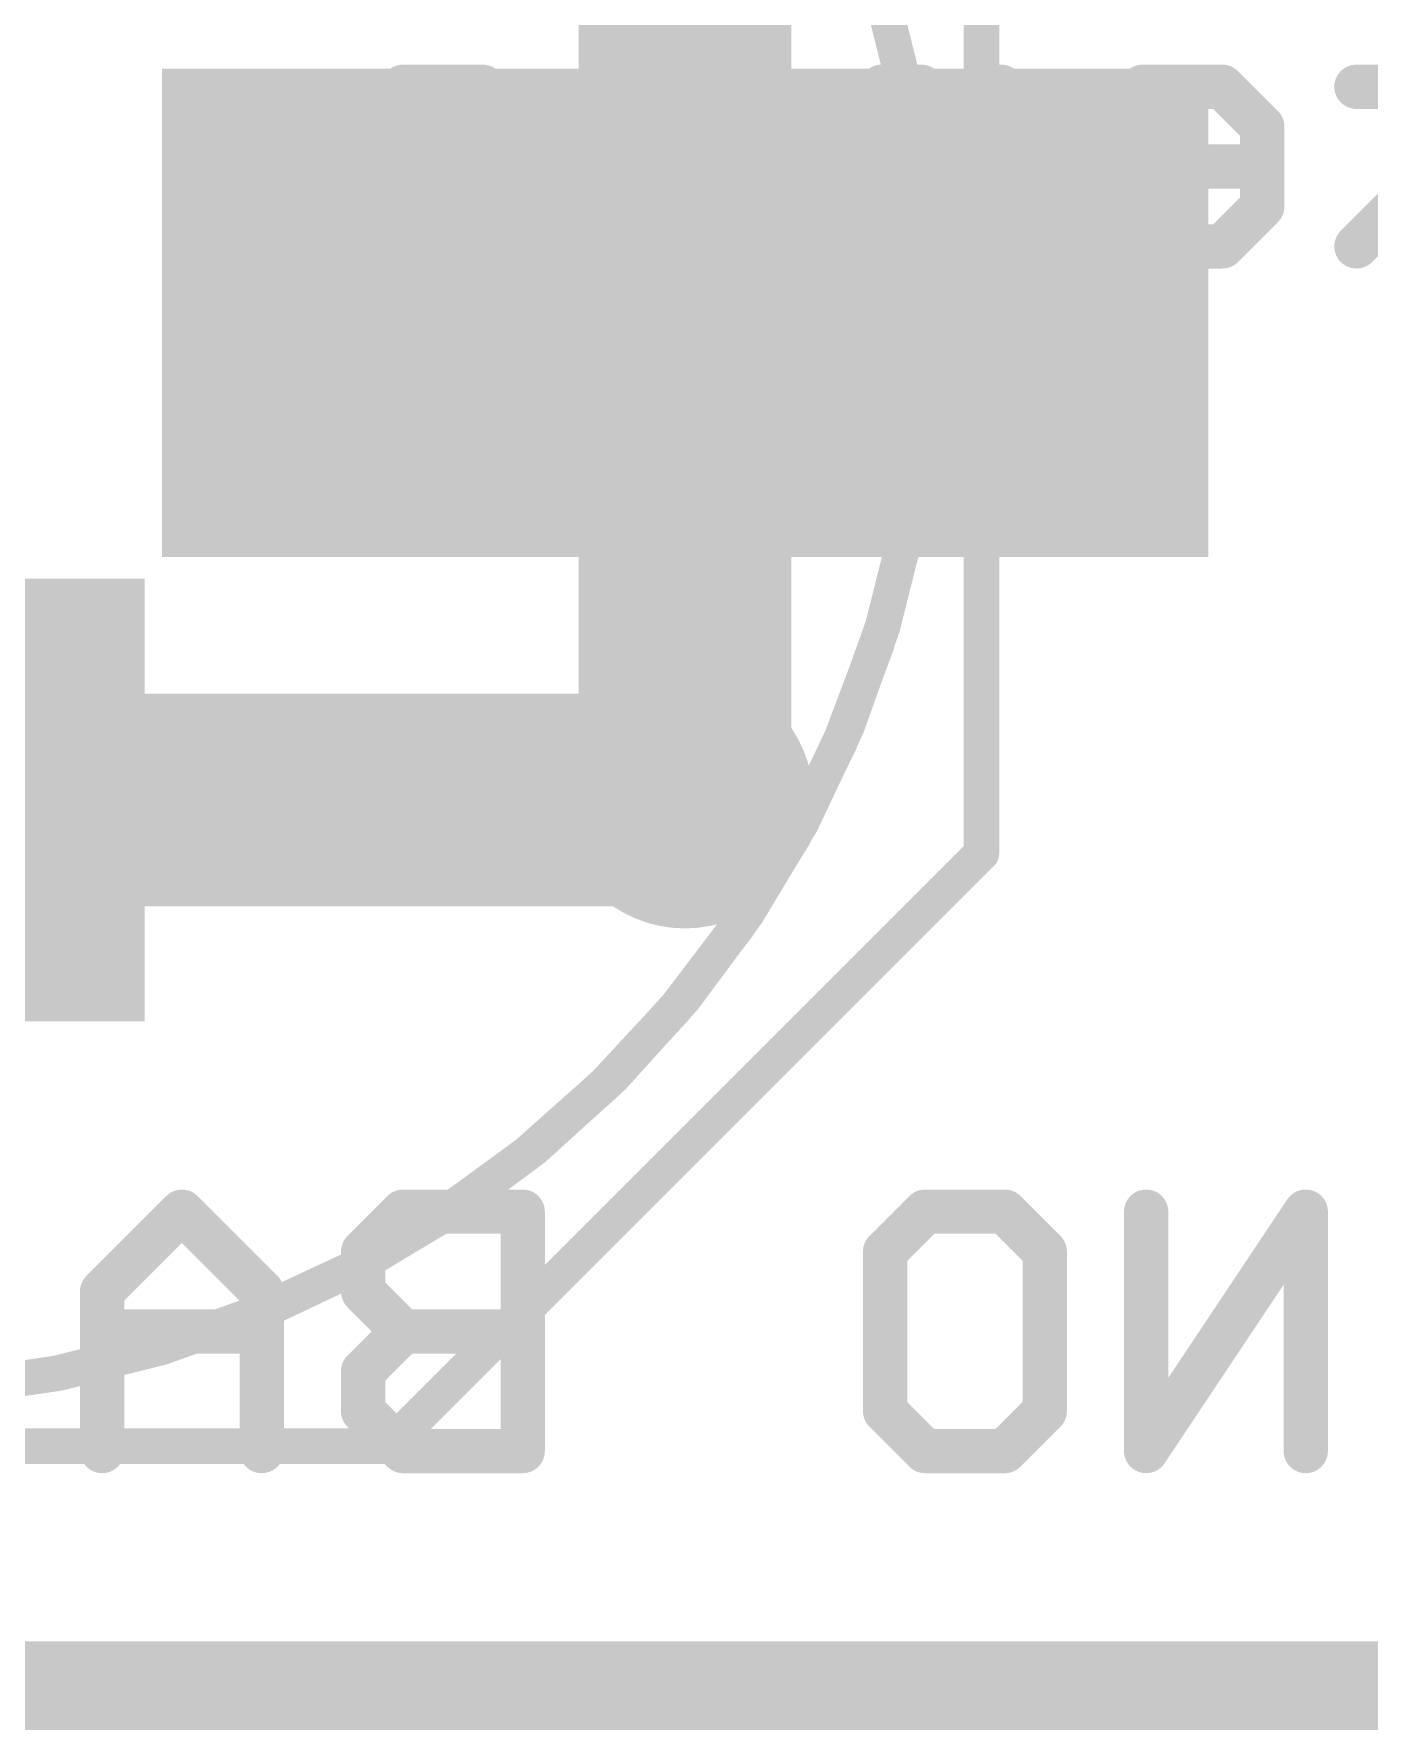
# Model space of a CAD drawing. Extents: x -34 to 73, y -20 to 26.
# Drawn here: x 19.456 to 23.284, y -0.127 to 4.737 of the extents above; entities that cross this region are included whole.
import ezdxf

# ---------------------------------------------------------------- set-up
doc = ezdxf.new("R2010")
doc.units = 0
for name, color, linetype in [('1', 12, 'CONTINUOUS'), ('16', 132, 'CONTINUOUS'), ('18', 110, 'CONTINUOUS'), ('20', 53, 'CONTINUOUS'), ('21', 41, 'CONTINUOUS'), ('22', 40, 'CONTINUOUS'), ('51', 53, 'CONTINUOUS')]:
    doc.layers.add(name, color=color, linetype=linetype)

# ---------------------------------------------------------------- blocks, each defined once
blk = doc.blocks.new('RECT')
blk.add_solid([(-0.5, -0.5), (0.5, -0.5), (-0.5, 0.5), (0.5, 0.5)])
blk = doc.blocks.new('ROUNDV')
at = {"const_width": 0.5}
blk.add_lwpolyline([(0, -0.25, 1), (0, 0.25, 1), (0, -0.25)], format="xyb", dxfattribs=at)

msp = doc.modelspace()

# ---------------------------------------------------------------- linework, layer by layer
at = {"layer": '1'}
for points, const_width in [([(21.323, 6.0301), (21.323, 3.937)], 0.6096), ([(21.323, 3.937), (21.323, 2.54)], 0.6096), ([(31.75, 0), (0, 0)], 0.254)]:
    msp.add_lwpolyline(points, dxfattribs=dict(at, const_width=const_width))
at = {"layer": '1', "const_width": 0.3048}
for points in [[(21.4754, 3.937, 1), (21.1706, 3.937)], [(21.1706, 3.937, 1), (21.4754, 3.937)], [(21.1706, 2.54, 1), (21.4754, 2.54)]]:
    msp.add_lwpolyline(points, format="xyb", dxfattribs=at)
at = {"layer": '16'}
for points, const_width in [([(21.323, 2.54), (19.4564, 2.54)], 0.6096), ([(31.75, 0), (0, 0)], 0.254)]:
    msp.add_lwpolyline(points, dxfattribs=dict(at, const_width=const_width))
at = {"layer": '16', "const_width": 0.3048}
for points in [[(19.4564, 2.6924, 1), (19.4564, 2.3876)], [(21.323, 2.3876, 1), (21.323, 2.6924)]]:
    msp.add_lwpolyline(points, format="xyb", dxfattribs=at)
at = {"layer": '20', "const_width": 0.2032}
msp.add_lwpolyline([(0, 0), (31.75, 0)], dxfattribs=at)
at = {"layer": '21'}
for points, const_width in [([(15.973, 2.987, 0.7285), (21.873, 2.987)], 0.1016), ([(21.8972, 2.9792, 1), (21.8488, 2.9948)], 0.0508), ([(22.1984, 2.987, 1), (22.1476, 2.987)], 0.0508), ([(22.191, 2.369, 1), (22.155, 2.405)], 0.0508), ([(22.1476, 2.387, 1), (22.1984, 2.387)], 0.0508), ([(20.455, 0.705, 1), (20.491, 0.669)], 0.0508), ([(20.473, 0.6616, 1), (20.473, 0.7124)], 0.0508)]:
    msp.add_lwpolyline(points, format="xyb", dxfattribs=dict(at, const_width=const_width))
at = {"layer": '21', "const_width": 0.1016}
for points in [[(22.173, 2.987), (22.173, 2.387)], [(22.173, 2.387), (20.473, 0.687)], [(20.473, 0.687), (15.673, 0.687)]]:
    msp.add_lwpolyline(points, dxfattribs=at)
at = {"layer": '22', "const_width": 0.127}
for points in [[(20.4, 4.4707), (20.5144, 4.5851)], [(20.5144, 4.5851), (20.7431, 4.5851)], [(20.7431, 4.5851), (20.8575, 4.4707)], [(21.2628, 4.5851), (21.1484, 4.4707)], [(21.4916, 4.5851), (21.2628, 4.5851)], [(21.606, 4.4707), (21.4916, 4.5851)], [(22.0008, 4.5851), (21.8864, 4.5851)], [(22.2296, 4.3563), (22.0008, 4.5851)], [(22.2296, 4.1275), (22.2296, 4.5851)], [(22.6349, 4.5851), (22.5205, 4.4707)], [(22.8637, 4.5851), (22.6349, 4.5851)], [(22.978, 4.4707), (22.8637, 4.5851)], [(23.477, 4.5851), (23.2482, 4.5851)], [(20.4, 4.2419), (20.4, 4.4707)], [(20.8575, 4.4707), (20.8575, 4.2419)], [(21.1484, 4.4707), (21.1484, 4.3563)], [(21.606, 4.2419), (21.606, 4.4707)], [(22.5205, 4.4707), (22.5205, 4.3563)], [(22.978, 4.2419), (22.978, 4.4707)], [(21.1484, 4.3563), (21.606, 4.3563)], [(22.5205, 4.3563), (22.978, 4.3563)], [(20.5144, 4.1275), (20.4, 4.2419)], [(20.8575, 4.2419), (20.7431, 4.1275)], [(21.4916, 4.1275), (21.606, 4.2419)], [(22.8637, 4.1275), (22.978, 4.2419)], [(23.3626, 4.2419), (23.2482, 4.1275)], [(20.7431, 4.1275), (20.5144, 4.1275)], [(21.2628, 4.1275), (21.4916, 4.1275)], [(22.6349, 4.1275), (22.8637, 4.1275)], [(19.8803, 1.3595), (19.6515, 1.1307)], [(20.1091, 1.1307), (19.8803, 1.3595)], [(20.5143, 1.3595), (20.3999, 1.2451)], [(20.8575, 1.3595), (20.5143, 1.3595)], [(20.8575, 0.6731), (20.8575, 1.3595)], [(21.8968, 1.2451), (22.0112, 1.3595)], [(22.0112, 1.3595), (22.24, 1.3595)], [(22.24, 1.3595), (22.3544, 1.2451)], [(23.1028, 1.3595), (22.6452, 0.6731)], [(22.6452, 0.6731), (22.6452, 1.3595)], [(23.1028, 0.6731), (23.1028, 1.3595)], [(20.3999, 1.2451), (20.3999, 1.1307)], [(21.8968, 0.7875), (21.8968, 1.2451)], [(22.3544, 1.2451), (22.3544, 0.7875)], [(19.6515, 1.1307), (19.6515, 0.6731)], [(20.1091, 0.6731), (20.1091, 1.1307)], [(20.3999, 1.1307), (20.5143, 1.0163)], [(20.1091, 1.0163), (19.6515, 1.0163)], [(20.5143, 1.0163), (20.3999, 0.9019)], [(20.8575, 1.0163), (20.5143, 1.0163)], [(20.3999, 0.9019), (20.3999, 0.7875)], [(20.3999, 0.7875), (20.5143, 0.6731)], [(22.0112, 0.6731), (21.8968, 0.7875)], [(22.3544, 0.7875), (22.24, 0.6731)], [(20.5143, 0.6731), (20.8575, 0.6731)], [(22.24, 0.6731), (22.0112, 0.6731)]]:
    msp.add_lwpolyline(points, dxfattribs=at)
at = {"layer": '22', "const_width": 0.0635}
for points in [[(20.5144, 4.6168, 1), (20.5144, 4.5533)], [(20.5368, 4.5626, 1), (20.4919, 4.6075)], [(20.7656, 4.6075, 1), (20.7207, 4.5626)], [(20.7431, 4.5533, 1), (20.7431, 4.6168)], [(21.2628, 4.6168, 1), (21.2628, 4.5533)], [(21.2852, 4.5626, 1), (21.2403, 4.6075)], [(21.514, 4.6075, 1), (21.4691, 4.5626)], [(21.4916, 4.5533, 1), (21.4916, 4.6168)], [(21.8864, 4.6168, 1), (21.8864, 4.5533)], [(22.0233, 4.6075, 1), (21.9784, 4.5626)], [(22.0008, 4.5533, 1), (22.0008, 4.6168)], [(22.2614, 4.5851, 1), (22.1979, 4.5851)], [(22.6349, 4.6168, 1), (22.6349, 4.5533)], [(22.6573, 4.5626, 1), (22.6124, 4.6075)], [(22.8861, 4.6075, 1), (22.8412, 4.5626)], [(22.8637, 4.5533, 1), (22.8637, 4.6168)], [(23.2482, 4.6168, 1), (23.2482, 4.5533)], [(20.4317, 4.4707, 1), (20.3682, 4.4707)], [(20.3775, 4.4931, 1), (20.4224, 4.4482)], [(20.8893, 4.4707, 1), (20.8258, 4.4707)], [(20.8351, 4.4482, 1), (20.88, 4.4931)], [(21.1801, 4.4707, 1), (21.1166, 4.4707)], [(21.1259, 4.4931, 1), (21.1708, 4.4482)], [(21.6377, 4.4707, 1), (21.5742, 4.4707)], [(21.5835, 4.4482, 1), (21.6284, 4.4931)], [(22.5522, 4.4707, 1), (22.4887, 4.4707)], [(22.498, 4.4931, 1), (22.5429, 4.4482)], [(23.0098, 4.4707, 1), (22.9463, 4.4707)], [(22.9556, 4.4482, 1), (23.0005, 4.4931)], [(21.1166, 4.3563, 1), (21.1801, 4.3563)], [(21.1484, 4.388, 1), (21.1484, 4.3245)], [(21.606, 4.3245, 1), (21.606, 4.388)], [(22.2072, 4.3338, 1), (22.2521, 4.3787)], [(22.5205, 4.388, 1), (22.5205, 4.3245)], [(22.4887, 4.3563, 1), (22.5522, 4.3563)], [(22.978, 4.3245, 1), (22.978, 4.388)], [(20.4224, 4.2643, 1), (20.3775, 4.2194)], [(20.88, 4.2194, 1), (20.8351, 4.2643)], [(21.6284, 4.2194, 1), (21.5835, 4.2643)], [(23.0005, 4.2194, 1), (22.9556, 4.2643)], [(20.3682, 4.2419, 1), (20.4317, 4.2419)], [(20.8258, 4.2419, 1), (20.8893, 4.2419)], [(21.5742, 4.2419, 1), (21.6377, 4.2419)], [(22.9463, 4.2419, 1), (23.0098, 4.2419)], [(20.5144, 4.1593, 1), (20.5144, 4.0958)], [(20.7431, 4.0958, 1), (20.7431, 4.1593)], [(21.2628, 4.1593, 1), (21.2628, 4.0958)], [(21.4916, 4.0958, 1), (21.4916, 4.1593)], [(22.6349, 4.1593, 1), (22.6349, 4.0958)], [(22.8637, 4.0958, 1), (22.8637, 4.1593)], [(20.4919, 4.105, 1), (20.5368, 4.15)], [(20.7207, 4.15, 1), (20.7656, 4.105)], [(21.4691, 4.15, 1), (21.514, 4.105)], [(22.1979, 4.1275, 1), (22.2614, 4.1275)], [(22.8412, 4.15, 1), (22.8861, 4.105)], [(23.2257, 4.15, 1), (23.2707, 4.105)], [(19.9028, 1.3819, 1), (19.8579, 1.337)], [(19.9028, 1.337, 1), (19.8579, 1.3819)], [(20.5143, 1.3912, 1), (20.5143, 1.3277)], [(20.5368, 1.337, 1), (20.4919, 1.3819)], [(20.8893, 1.3595, 1), (20.8258, 1.3595)], [(20.8575, 1.3277, 1), (20.8575, 1.3912)], [(22.0112, 1.3912, 1), (22.0112, 1.3277)], [(22.0336, 1.337, 1), (21.9887, 1.3819)], [(22.2624, 1.3819, 1), (22.2175, 1.337)], [(22.24, 1.3277, 1), (22.24, 1.3912)], [(22.6769, 1.3595, 1), (22.6134, 1.3595)], [(23.1345, 1.3595, 1), (23.071, 1.3595)], [(23.1292, 1.3419, 1), (23.0764, 1.3771)], [(20.4317, 1.2451, 1), (20.3682, 1.2451)], [(20.3775, 1.2675, 1), (20.4224, 1.2226)], [(21.9285, 1.2451, 1), (21.865, 1.2451)], [(21.8743, 1.2675, 1), (21.9192, 1.2226)], [(22.3861, 1.2451, 1), (22.3226, 1.2451)], [(22.3319, 1.2226, 1), (22.3768, 1.2675)], [(19.6833, 1.1307, 1), (19.6198, 1.1307)], [(19.6291, 1.1531, 1), (19.674, 1.1082)], [(20.1409, 1.1307, 1), (20.0774, 1.1307)], [(20.0867, 1.1082, 1), (20.1316, 1.1531)], [(20.4224, 1.1531, 1), (20.3775, 1.1082)], [(20.3682, 1.1307, 1), (20.4317, 1.1307)], [(19.6515, 1.048, 1), (19.6515, 0.9845)], [(20.1091, 0.9845, 1), (20.1091, 1.048)], [(20.5143, 1.048, 1), (20.5143, 0.9845)], [(20.5368, 0.9938, 1), (20.4919, 1.0387)], [(20.4919, 0.9938, 1), (20.5368, 1.0387)], [(20.8575, 0.9845, 1), (20.8575, 1.048)], [(20.4317, 0.9019, 1), (20.3682, 0.9019)], [(20.3775, 0.9243, 1), (20.4224, 0.8794)], [(20.4224, 0.8099, 1), (20.3775, 0.765)], [(21.9192, 0.8099, 1), (21.8743, 0.765)], [(22.3768, 0.765, 1), (22.3319, 0.8099)], [(20.3682, 0.7875, 1), (20.4317, 0.7875)], [(21.865, 0.7875, 1), (21.9285, 0.7875)], [(22.3226, 0.7875, 1), (22.3861, 0.7875)], [(20.5143, 0.7048, 1), (20.5143, 0.6414)], [(20.8575, 0.6414, 1), (20.8575, 0.7048)], [(22.0112, 0.7048, 1), (22.0112, 0.6414)], [(22.24, 0.6414, 1), (22.24, 0.7048)], [(19.6198, 0.6731, 1), (19.6833, 0.6731)], [(20.0774, 0.6731, 1), (20.1409, 0.6731)], [(20.4919, 0.6506, 1), (20.5368, 0.6956)], [(20.8258, 0.6731, 1), (20.8893, 0.6731)], [(21.9887, 0.6506, 1), (22.0336, 0.6956)], [(22.2175, 0.6956, 1), (22.2624, 0.6506)], [(22.6134, 0.6731, 1), (22.6769, 0.6731)], [(22.6188, 0.6907, 1), (22.6716, 0.6555)], [(23.071, 0.6731, 1), (23.1345, 0.6731)]]:
    msp.add_lwpolyline(points, format="xyb", dxfattribs=at)
at = {"layer": '51'}
for points, const_width in [([(18.923, 0.837, 1), (18.923, 7.037, 1), (18.923, 0.837)], 0.1016), ([(22.191, 2.369, 1), (22.155, 2.405)], 0.0508), ([(22.1476, 2.387, 1), (22.1984, 2.387)], 0.0508), ([(20.455, 0.705, 1), (20.491, 0.669)], 0.0508), ([(20.473, 0.6616, 1), (20.473, 0.7124)], 0.0508)]:
    msp.add_lwpolyline(points, format="xyb", dxfattribs=dict(at, const_width=const_width))
at = {"layer": '51', "const_width": 0.1016}
for points in [[(22.173, 5.487), (22.173, 2.387)], [(22.173, 2.387), (20.473, 0.687)], [(20.473, 0.687), (15.673, 0.687)]]:
    msp.add_lwpolyline(points, dxfattribs=at)

# ---------------------------------------------------------------- block references
at = {"layer": '1', "xscale": 3, "yscale": 1.4}
msp.add_blockref('RECT', (21.323, 3.937), dxfattribs=at)
at = {"layer": '16', "xscale": 0.635, "yscale": 1.27, "rotation": 180}
msp.add_blockref('RECT', (19.4564, 2.54), dxfattribs=at)
at = {"layer": '18', "xscale": 0.7366, "yscale": 0.7366}
msp.add_blockref('ROUNDV', (21.323, 2.54), dxfattribs=at)
msp.add_blockref('ROUNDV', (21.323, 2.54), dxfattribs=at)
at = {"layer": '51', "xscale": 0.6, "yscale": 0.7}
msp.add_blockref('RECT', (22.273, 3.937), dxfattribs=at)

doc.saveas('drawing.dxf')
